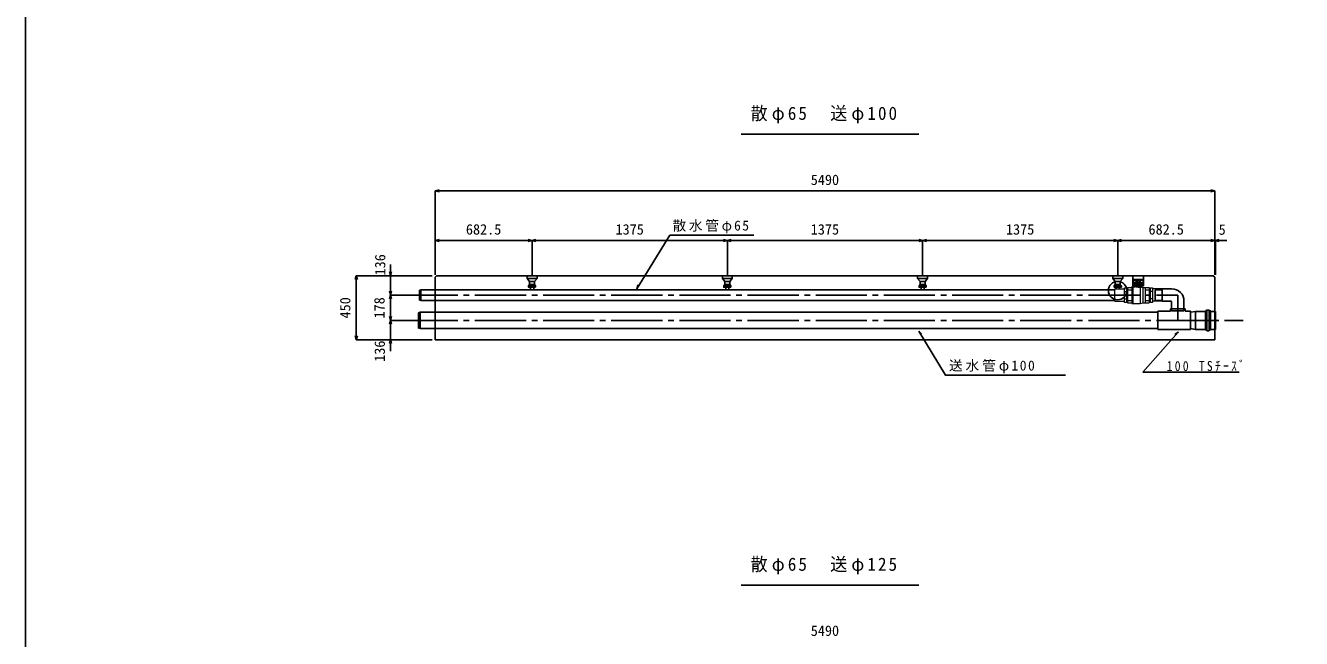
# Model space of a CAD drawing. Units: millimetres, scale not verified. Extents: x -12891 to 18691, y -8159 to 11077.
# Drawn here: x -5640 to 3347, y -2856 to 1459 of the extents above; entities that cross this region are included whole.
import ezdxf
from ezdxf.enums import TextEntityAlignment as Align

# ---------------------------------------------------------------- set-up
doc = ezdxf.new("R2010")
doc.units = ezdxf.units.MM
doc.header["$LTSCALE"] = 40
doc.linetypes.add('CHAIN1', pattern=[8, 5, -1, 1, -1])
doc.linetypes.add('CHAIN2', pattern=[12, 9, -1, 1, -1])
for name, color, linetype in [('1-0', 7, 'Continuous'), ('1-1_製品図', 3, 'Continuous'), ('1-2_HIVP', 4, 'Continuous'), ('1-4', 7, 'Continuous'), ('1-6', 4, 'Continuous'), ('1-C_加工管', 5, 'Continuous'), ('1-D', 3, 'Continuous'), ('1-F', 7, 'Continuous')]:
    doc.layers.add(name, color=color, linetype=linetype)
doc.layers.add('1-B', color=7, linetype='Continuous', lineweight=18)
doc.styles.add('ＭＳ ゴシック', font='')
doc.styles.get('ＭＳ ゴシック').set_extended_font_data('MS Gothic')

msp = doc.modelspace()

# ---------------------------------------------------------------- linework, layer by layer
at = {"layer": '1-1_製品図'}
for p, q in [((-2754.55, -312.95), (-2744.55, -302.95)), ((-2754.55, -312.95), (-2754.55, -752.95)), ((2735.45, -312.95), (2735.45, -752.95)), ((-2754.55, -752.95), (2735.45, -752.95))]:
    msp.add_line(p, q, dxfattribs=at)
at = {"layer": '1-1_製品図', "color": 7, "linetype": 'CHAIN2'}
for p, q in [((-2954.55, -438.95), (2475.45, -438.95)), ((-2954.55, -616.95), (2935.45, -616.95))]:
    msp.add_line(p, q, dxfattribs=at)
at = {"layer": '1-1_製品図'}
msp.add_lwpolyline([(2735.45, -312.95), (2725.45, -302.95), (-2744.55, -302.95)], dxfattribs=at)
at = {"layer": '1-2_HIVP', "color": 7}
for p, q in [((-1334.27, -394.32), (-1102.35, -15.68)), ((-1102.35, -15.68), (-511.54, -15.68)), ((-1334.27, -394.32), (-1326.32, -367.47)), ((651.08, -692.66), (671.3, -712.03))]:
    msp.add_line(p, q, dxfattribs=at)
at = {"layer": '1-2_HIVP'}
for p, q in [((-2856.55, -400.95), (-2864.55, -403.09)), ((-2864.55, -403.09), (-2864.55, -474.8)), ((-2856.55, -400.95), (-2856.55, -476.95)), ((2032.02, -400.95), (-2856.55, -400.95)), ((-2856.55, -476.95), (-2864.55, -474.8)), ((2032.02, -476.95), (-2856.55, -476.95)), ((-2872.55, -563.43), (-2859.55, -559.95)), ((-2872.55, -670.46), (-2872.55, -563.43)), ((2335.45, -559.95), (-2859.55, -559.95)), ((-2859.55, -673.95), (2335.45, -673.95))]:
    msp.add_line(p, q, dxfattribs=at)
msp.add_lwpolyline([(-2872.55, -670.46), (-2859.55, -673.95), (-2859.55, -559.95)], dxfattribs=at)
at = {"layer": '1-2_HIVP', "color": 7}
msp.add_lwpolyline([(651.08, -692.66), (838.37, -1001.43), (1683.69, -1001.43)], dxfattribs=at)
at = {"layer": '1-4'}
for p, q in [((-2107.05, -322.95), (-2107.05, -302.95)), ((-2107.05, -302.95), (-2037.05, -302.95)), ((-2107.05, -322.95), (-2089.55, -342.95)), ((-2107.05, -322.95), (-2037.05, -322.95)), ((-2089.55, -362.95), (-2089.55, -342.95)), ((-2089.55, -342.95), (-2054.55, -342.95)), ((-2037.05, -322.95), (-2054.55, -342.95)), ((-2054.55, -362.95), (-2054.55, -342.95)), ((-2037.05, -322.95), (-2037.05, -302.95)), ((-732.05, -322.95), (-732.05, -302.95)), ((-732.05, -302.95), (-662.05, -302.95)), ((-732.05, -322.95), (-714.55, -342.95)), ((-732.05, -322.95), (-662.05, -322.95)), ((-714.55, -362.95), (-714.55, -342.95)), ((-714.55, -342.95), (-679.55, -342.95)), ((-662.05, -322.95), (-679.55, -342.95)), ((-679.55, -362.95), (-679.55, -342.95)), ((-662.05, -322.95), (-662.05, -302.95)), ((642.95, -322.95), (642.95, -302.95)), ((642.95, -302.95), (712.95, -302.95)), ((642.95, -322.95), (660.45, -342.95)), ((642.95, -322.95), (712.95, -322.95)), ((660.45, -362.95), (660.45, -342.95)), ((660.45, -342.95), (695.45, -342.95)), ((712.95, -322.95), (695.45, -342.95)), ((695.45, -362.95), (695.45, -342.95)), ((712.95, -322.95), (712.95, -302.95)), ((2017.95, -322.95), (2017.95, -302.95)), ((2017.95, -302.95), (2087.95, -302.95)), ((2017.95, -322.95), (2035.45, -342.95)), ((2017.95, -322.95), (2087.95, -322.95)), ((2035.45, -362.95), (2035.45, -342.95)), ((2035.45, -342.95), (2070.45, -342.95)), ((2087.95, -322.95), (2070.45, -342.95)), ((2070.45, -362.95), (2070.45, -342.95)), ((2087.95, -322.95), (2087.95, -302.95)), ((-2089.55, -362.95), (-2097.05, -372.95)), ((-2097.05, -372.95), (-2047.05, -372.95)), ((-2089.55, -362.95), (-2054.55, -362.95)), ((-2083.05, -400.8), (-2083.05, -382.95)), ((-2061.05, -400.8), (-2061.05, -382.95)), ((-2054.55, -362.95), (-2047.05, -372.95)), ((-2047.05, -382.95), (-2047.05, -372.95)), ((-714.55, -362.95), (-722.05, -372.95)), ((-722.05, -372.95), (-672.05, -372.95)), ((-714.55, -362.95), (-679.55, -362.95)), ((-708.05, -400.8), (-708.05, -382.95)), ((-686.05, -400.8), (-686.05, -382.95)), ((-679.55, -362.95), (-672.05, -372.95)), ((-672.05, -382.95), (-672.05, -372.95)), ((660.45, -362.95), (652.95, -372.95)), ((652.95, -372.95), (702.95, -372.95)), ((660.45, -362.95), (695.45, -362.95)), ((666.95, -400.8), (666.95, -382.95)), ((688.95, -400.8), (688.95, -382.95)), ((695.45, -362.95), (702.95, -372.95)), ((702.95, -382.95), (702.95, -372.95)), ((2035.45, -362.95), (2027.95, -372.95)), ((2027.95, -372.95), (2077.95, -372.95)), ((2035.45, -362.95), (2070.45, -362.95)), ((2041.95, -395.45), (2041.95, -382.95)), ((2063.95, -395.45), (2063.95, -382.95)), ((2070.45, -362.95), (2077.95, -372.95)), ((2077.95, -382.95), (2077.95, -372.95))]:
    msp.add_line(p, q, dxfattribs=at)
for points in [[(-2047.05, -382.95), (-2097.05, -382.95), (-2097.05, -372.95)], [(-672.05, -382.95), (-722.05, -382.95), (-722.05, -372.95)], [(702.95, -382.95), (652.95, -382.95), (652.95, -372.95)], [(2077.95, -382.95), (2027.95, -382.95), (2027.95, -372.95)]]:
    msp.add_lwpolyline(points, dxfattribs=at)
at = {"layer": '1-6'}
for p, q in [((-2754.55, 294.45), (-2727.51, 301.7)), ((-2754.55, 294.45), (2735.45, 294.45)), ((-2754.55, 294.45), (-2727.51, 287.2)), ((-2754.55, 294.45), (-2754.55, -54.6)), ((2735.45, 294.45), (2708.4, 301.7)), ((2735.45, 294.45), (2708.4, 287.2)), ((2735.45, 294.45), (2735.45, -54.6)), ((-2754.55, -54.6), (-2727.51, -47.36)), ((-2754.55, -54.6), (-2727.51, -47.36)), ((-2754.55, -54.6), (-2674.55, -54.6)), ((-2754.55, -54.6), (-2727.51, -61.85)), ((-2754.55, -54.6), (-2754.55, -296.25)), ((-2754.55, -54.6), (-2072.05, -54.6)), ((-2754.55, -54.6), (-2727.51, -61.85)), ((-2072.05, -54.6), (-2099.1, -47.36)), ((-2072.05, -54.6), (-2099.1, -61.85)), ((-2072.05, -54.6), (-2045.01, -47.36)), ((-2072.05, -54.6), (-2072.05, -296.25)), ((-2072.05, -54.6), (-697.05, -54.6)), ((-2072.05, -54.6), (-2045.01, -61.85)), ((-697.05, -54.6), (-724.1, -47.36)), ((-697.05, -54.6), (-724.1, -61.85)), ((-697.05, -54.6), (-670.01, -47.36)), ((-697.05, -54.6), (-697.05, -296.25)), ((-697.05, -54.6), (677.95, -54.6)), ((-697.05, -54.6), (-670.01, -61.85)), ((677.95, -54.6), (650.9, -47.36)), ((677.95, -54.6), (650.9, -61.85)), ((677.95, -54.6), (704.99, -47.36)), ((677.95, -54.6), (677.95, -296.25)), ((677.95, -54.6), (2052.95, -54.6)), ((677.95, -54.6), (704.99, -61.85)), ((2052.95, -54.6), (2025.9, -47.36)), ((2052.95, -54.6), (2025.9, -61.85)), ((2052.95, -54.6), (2079.99, -47.36)), ((2052.95, -54.6), (2052.95, -296.25)), ((2052.95, -54.6), (2735.45, -54.6)), ((2052.95, -54.6), (2079.99, -61.85)), ((2735.45, -54.6), (2655.45, -54.6)), ((2735.45, -54.6), (2708.4, -47.36)), ((2735.45, -54.6), (2708.4, -47.36)), ((2735.45, -54.6), (2708.4, -61.85)), ((2735.45, -54.6), (2708.4, -61.85)), ((2735.45, -54.6), (2735.45, -296.25)), ((2735.45, -54.6), (2740.45, -54.6)), ((2735.45, -54.6), (2735.45, -296.25)), ((2740.45, -54.6), (2767.49, -47.36)), ((2740.45, -54.6), (2820.45, -54.6)), ((2740.45, -54.6), (2767.49, -61.85)), ((2740.45, -54.6), (2740.45, -296.25)), ((-3069.24, -302.95), (-3069.24, -222.95)), ((-3310.09, -302.95), (-3317.33, -329.99)), ((-3310.09, -752.95), (-3310.09, -302.95)), ((-3310.09, -302.95), (-3302.84, -329.99)), ((-3310.09, -302.95), (-3069.24, -302.95)), ((-3069.24, -302.95), (-3076.49, -275.9)), ((-3069.24, -302.95), (-3062, -275.9)), ((-3069.24, -438.95), (-3069.24, -302.95)), ((-3069.24, -302.95), (-2775.53, -302.95)), ((-3069.24, -438.95), (-3069.24, -358.95)), ((-3069.24, -438.95), (-3076.49, -411.9)), ((-3069.24, -438.95), (-3076.49, -465.99)), ((-3069.24, -438.95), (-3062, -411.9)), ((-3069.24, -616.95), (-3069.24, -438.95)), ((-3069.24, -438.95), (-2775.53, -438.95)), ((-3069.24, -438.95), (-3069.24, -518.95)), ((-3069.24, -438.95), (-3062, -465.99)), ((-3069.24, -616.95), (-3069.24, -536.95)), ((-3069.24, -616.95), (-3076.49, -589.9)), ((-3069.24, -616.95), (-3076.49, -643.99)), ((-3069.24, -616.95), (-3062, -589.9)), ((-3069.24, -752.95), (-3069.24, -616.95)), ((-3069.24, -616.95), (-2775.53, -616.95)), ((-3069.24, -616.95), (-3069.24, -696.95)), ((-3069.24, -616.95), (-3062, -643.99)), ((-3310.09, -752.95), (-3317.33, -725.9)), ((-3310.09, -752.95), (-3302.84, -725.9)), ((-3310.09, -752.95), (-3069.24, -752.95)), ((-3069.24, -752.95), (-3076.49, -779.99)), ((-3069.24, -752.95), (-3069.24, -832.95)), ((-3069.24, -752.95), (-3062, -779.99)), ((-3069.24, -752.95), (-2775.53, -752.95))]:
    msp.add_line(p, q, dxfattribs=at)
at = {"layer": '1-B'}
for p, q in [((2171.02, -361.65), (2173.02, -348.65)), ((2173.02, -348.65), (2221.02, -348.65)), ((2189.02, -333.95), (2189.02, -336.65)), ((2189.02, -333.95), (2205.02, -333.95)), ((2190.09, -336.65), (2190.09, -348.65)), ((2190.1, -333.95), (2190.1, -336.65)), ((2203.94, -333.95), (2203.94, -336.65)), ((2203.95, -336.65), (2203.95, -348.65)), ((2205.02, -333.95), (2205.02, -336.65)), ((2210.88, -336.65), (2210.88, -347.81)), ((2223.02, -361.65), (2221.02, -348.65)), ((2101.02, -386.45), (2115.02, -386.45)), ((2101.02, -491.45), (2101.02, -386.45)), ((2101.02, -412.7), (2115.02, -412.7)), ((2115.02, -386.45), (2115.02, -491.45)), ((2115.02, -400.78), (2120.52, -400.95)), ((2116.38, -477.07), (2116.38, -400.82)), ((2118.69, -477), (2118.69, -400.89)), ((2120.52, -385.95), (2149.52, -385.95)), ((2120.52, -400.68), (2151.02, -400.68)), ((2120.52, -438.95), (2151.02, -438.95)), ((2151.02, -382.95), (2151.02, -494.95)), ((2154.02, -379.95), (2173.02, -379.95)), ((2158.52, -379.95), (2158.52, -497.95)), ((2171.02, -361.65), (2223.02, -361.65)), ((2172.02, -369.65), (2171.02, -361.65)), ((2172.02, -369.65), (2222.02, -369.65)), ((2181.02, -369.65), (2181.02, -371.95)), ((2210.02, -382.72), (2210.02, -497.95)), ((2213.02, -369.65), (2213.02, -374.61)), ((2218.95, -382.34), (2232.41, -385.95)), ((2222.02, -369.65), (2223.02, -361.65)), ((2222.52, -365.45), (2222.52, -379.46)), ((2232.41, -385.95), (2273.52, -385.95)), ((2232.41, -491.95), (2232.41, -385.95)), ((2246.52, -385.95), (2246.52, -491.95)), ((2246.52, -400.68), (2273.52, -400.68)), ((2246.52, -438.95), (2273.52, -438.95)), ((2273.52, -385.95), (2273.52, -491.95)), ((2282.52, -400.78), (2273.52, -401.06)), ((2274.23, -401.04), (2274.23, -476.86)), ((2276.54, -400.96), (2276.54, -476.93)), ((2278.85, -400.89), (2278.85, -477)), ((2281.16, -400.82), (2281.16, -477.07)), ((2282.52, -386.45), (2296.52, -386.45)), ((2282.52, -491.45), (2282.52, -386.45)), ((2296.52, -412.7), (2282.52, -412.7)), ((2296.52, -386.45), (2296.52, -491.45)), ((2365.52, -395.45), (2296.52, -395.45)), ((2032.02, -482.45), (2101.02, -482.45)), ((2101.02, -465.2), (2115.02, -465.2)), ((2115.02, -491.45), (2101.02, -491.45)), ((2115.02, -477.12), (2120.52, -476.94)), ((2120.52, -477.21), (2151.02, -477.21)), ((2154.02, -497.95), (2210.02, -497.95)), ((2210.02, -497.95), (2232.41, -491.95)), ((2232.41, -491.95), (2273.52, -491.95)), ((2246.52, -477.21), (2273.52, -477.21)), ((2282.52, -477.12), (2273.52, -476.84)), ((2296.52, -465.2), (2282.52, -465.2)), ((2296.52, -491.45), (2282.52, -491.45))]:
    msp.add_line(p, q, dxfattribs=at)
for points in [[(2183.16, -348.65), (2183.16, -336.65), (2210.88, -336.65)], [(2032.02, -482.45), (2032.02, -395.45), (2101.02, -395.45)], [(2120.52, -385.95), (2120.52, -491.95), (2149.52, -491.95)], [(2365.52, -395.45), (2365.52, -482.45), (2296.52, -482.45)]]:
    msp.add_lwpolyline(points, dxfattribs=at)
for centre, radius, start, end in [((2149.52, -384.45), 1.5, 270.00002, 0), ((2154.02, -382.95), 3, 89.99998, 180.00002), ((2173.02, -371.95), 8, 270.00002, 0), ((2198.77, -310.45), 71.73, 255.66777, 281.45435), ((2221.02, -374.61), 8, 180.00002, 254.99998), ((2227.52, -379.46), 5, 180.00004, 254.99999), ((2149.52, -493.45), 1.5, 0, 89.99998), ((2154.02, -494.95), 3, 180.00002, 270)]:
    msp.add_arc(centre, radius, start, end, dxfattribs=at)
at = {"layer": '1-C_加工管'}
for p, q in [((2316.93, -400.88), (2315.52, -402.29)), ((2316.93, -401.02), (2315.52, -402.43)), ((2315.52, -475.46), (2315.52, -402.29)), ((2315.52, -475.6), (2315.52, -402.43)), ((2316.93, -400.88), (2365.52, -400.88)), ((2316.93, -400.88), (2316.93, -476.88)), ((2316.93, -401.02), (2365.52, -401.02)), ((2316.93, -401.02), (2316.93, -477.02)), ((2365.52, -395.38), (2365.52, -482.38)), ((2431.95, -395.52), (2365.52, -395.52)), ((2365.52, -395.52), (2365.52, -482.52)), ((2365.52, -400.88), (2365.52, -476.88)), ((2365.52, -401.02), (2365.52, -477.02)), ((2315.52, -475.46), (2316.93, -476.88)), ((2315.52, -475.6), (2316.93, -477.02)), ((2316.93, -476.88), (2365.52, -476.88)), ((2316.93, -477.02), (2365.52, -477.02)), ((2431.95, -482.52), (2365.52, -482.52)), ((2424.45, -534.95), (2526.45, -534.95)), ((2424.45, -551.95), (2424.45, -534.95)), ((2518.95, -482.66), (2518.95, -549.09)), ((2526.45, -534.95), (2526.45, -551.95)), ((2437.45, -549.09), (2513.45, -549.09)), ((2526.45, -551.95), (2565.45, -551.95)), ((2565.45, -551.95), (2565.45, -681.95)), ((2565.45, -559.95), (2600.45, -552.95)), ((2600.45, -680.95), (2600.45, -552.95)), ((2666.39, -552.95), (2600.45, -552.95)), ((2670.45, -681.81), (2670.45, -552.95)), ((2676.29, -547.27), (2673.36, -550.12)), ((2679.2, -545.31), (2679.2, -689.45)), ((2692.64, -544.45), (2683.26, -544.45)), ((2696.7, -688.59), (2696.7, -545.31)), ((2702.54, -550.12), (2699.61, -547.27)), ((2705.45, -552.95), (2705.45, -680.95)), ((2709.51, -552.95), (2740.45, -552.95)), ((2740.45, -552.95), (2740.45, -680.95)), ((2335.45, -681.95), (2565.45, -681.95)), ((2565.45, -673.95), (2600.45, -680.95)), ((2666.39, -680.95), (2600.45, -680.95)), ((2676.29, -686.62), (2673.36, -683.77)), ((2692.64, -689.45), (2683.26, -689.45)), ((2702.54, -683.77), (2699.61, -686.62)), ((2709.51, -680.95), (2740.45, -680.95))]:
    msp.add_line(p, q, dxfattribs=at)
at = {"layer": '1-C_加工管', "color": 7, "linetype": 'CHAIN1'}
for p, q in [((2475.45, -438.88), (2475.45, -616.95)), ((2475.45, -439.02), (2475.52, -439.09)), ((2475.45, -439.02), (2475.52, -439.09)), ((2757.67, -616.95), (2357.05, -616.95))]:
    msp.add_line(p, q, dxfattribs=at)
at = {"layer": '1-C_加工管', "color": 7}
msp.add_line((2565.45, -673.95), (2565.45, -559.95), dxfattribs=at)
at = {"layer": '1-C_加工管'}
for points in [[(2431.95, -482.66), (2431.95, -549.09), (2518.95, -549.09)], [(2335.45, -681.95), (2335.45, -551.95), (2424.45, -551.95)]]:
    msp.add_lwpolyline(points, dxfattribs=at)
for centre, radius, start, end in [((2437, -477.59), 82.23, 356.56734, 93.52576), ((2666.39, -542.95), 10, 270, 314.16992), ((2683.26, -554.45), 10, 90, 134.16992), ((2692.64, -554.45), 10, 45.83008, 90), ((2709.51, -542.95), 10, 225.83058, 270), ((2666.39, -690.95), 10, 45.83008, 90), ((2683.26, -679.45), 10, 225.83008, 270), ((2692.64, -679.45), 10, 270, 314.16992), ((2709.51, -690.95), 10, 90, 134.16942)]:
    msp.add_arc(centre, radius, start, end, dxfattribs=at)
at = {"layer": '1-D'}
for p, q in [((2234.52, -302.95), (2159.52, -302.95)), ((2159.52, -302.95), (2159.52, -329.95)), ((2159.52, -329.95), (2163.02, -334.12)), ((2159.52, -329.95), (2159.52, -358.95)), ((2234.52, -329.95), (2159.52, -329.95)), ((2159.52, -346.95), (2159.52, -373.95)), ((2159.52, -358.95), (2163.02, -354.78)), ((2234.52, -358.95), (2159.52, -358.95)), ((2163.02, -334.12), (2163.02, -354.78)), ((2163.02, -334.12), (2231.02, -334.12)), ((2163.02, -354.78), (2231.02, -354.78)), ((2234.52, -329.95), (2231.02, -334.12)), ((2231.02, -334.12), (2231.02, -354.78)), ((2234.52, -358.95), (2231.02, -354.78)), ((2234.52, -302.95), (2234.52, -329.95)), ((2234.52, -329.95), (2234.52, -358.95)), ((2234.52, -346.95), (2234.52, -373.95)), ((2234.52, -373.95), (2159.52, -373.95))]:
    msp.add_line(p, q, dxfattribs=at)
at = {"layer": '1-D', "color": 7}
msp.add_line((2228.91, -980.39), (2907.93, -980.39), dxfattribs=at)
msp.add_lwpolyline([(2228.91, -980.39), (2478.62, -700.02), (2455.22, -715.4)], dxfattribs=at)
at = {"layer": '1-F', "color": 3}
for p, q in [((-598.99, 694.25), (650.96, 694.25)), ((-598.99, -2479.94), (650.96, -2479.94))]:
    msp.add_line(p, q, dxfattribs=at)
at = {"layer": '1-F'}
msp.add_lwpolyline([(5640, -8159.45), (-5640, -8159.45), (-5640, 8040.55), (5640, 8040.55)], close=True, dxfattribs=at)
at = {"layer": '1-F', "color": 1}
msp.add_circle((2051.67, -406.68), 64.9, dxfattribs=at)

# ---------------------------------------------------------------- texts
at = {"layer": '1-0', "char_height": 70.38, "attachment_point": 7, "style": 'ＭＳ ゴシック'}
for s, insert in [('\\T1.2;散水管φ65', (-1082.61, -3.3)), ('\\T1.22;送水管φ100', (863.68, -988.78)), ('\\T1.39;\\W0.85;100\\~TSﾁｰｽﾞ', (2397.57, -976))]:
    msp.add_mtext(s, dxfattribs=dict(at, insert=insert))
at = {"layer": '1-6', "style": 'ＭＳ ゴシック'}
for s, p in [('5490', (-109.55, 314.45)), ('682.5', (-2538.3, -34.6)), ('1375', (-1484.55, -34.6)), ('1375', (-109.55, -34.6)), ('1375', (1265.45, -34.6)), ('682.5', (2269.2, -34.6)), ('5', (2763.22, -36.05)), ('5490', (-109.55, -2859.74))]:
    msp.add_text(s, height=73.31, dxfattribs=at).set_placement(p, align=Align.BOTTOM_LEFT)
for s, p in [('136', (-3083.93, -300.37)), ('450', (-3330.09, -602.95)), ('178', (-3089.24, -602.95)), ('136', (-3086.87, -908.36))]:
    msp.add_text(s, height=73.31, rotation=90, dxfattribs=at).set_placement(p, align=Align.BOTTOM_LEFT)
at = {"layer": '1-F', "char_height": 92.9, "attachment_point": 7, "style": 'ＭＳ ゴシック'}
for s, insert in [('\\T1.24;\\W0.95;散φ65\u3000送φ100', (-533.59, 769.61)), ('\\T1.24;\\W0.95;散φ65\u3000送φ125', (-533.59, -2404.59))]:
    msp.add_mtext(s, dxfattribs=dict(at, insert=insert))

doc.saveas('drawing.dxf')
